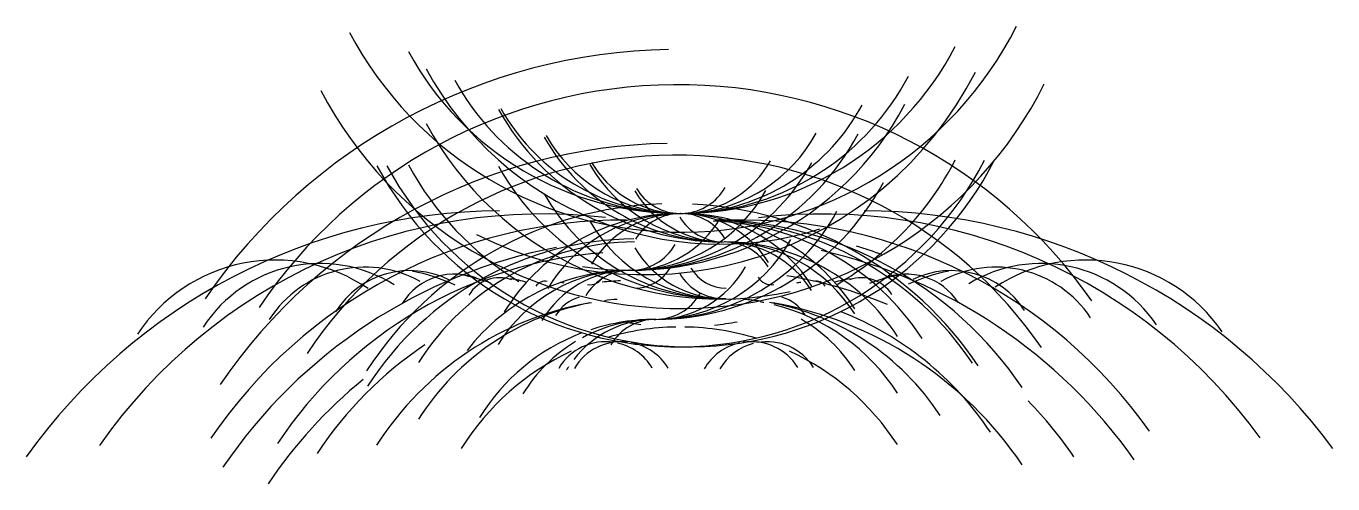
# Model space of a CAD drawing. Extents: x -1.32 to 1.32, y -0.26 to 0.66.
import ezdxf

# ---------------------------------------------------------------- set-up
doc = ezdxf.new("R2010")
doc.units = 0

msp = doc.modelspace()

# ---------------------------------------------------------------- linework, layer by layer
at = {"layer": 'drawinglayer'}
for centre, radius, start, end in [((0.006, 1.0065), 0.7575, 207.8914, 333.1713), ((-0.0001, -0.5404), 1.1581, 90.974, 145.5358), ((0.0042, 0.911), 0.6242, 208.4643, 332.5983), ((0.0847, 0.8996), 0.6746, 208.407, 287.3156), ((0.0042, 0.8068), 0.5201, 208.8654, 264.7995), ((-0.0682, 0.9125), 0.749, 243.071, 332.9728), ((0.0042, 0.8068), 0.5201, 275.2139, 332.1574), ((-0.0015, -0.4714), 1.018, 34.8815, 146.0489), ((0.0048, 0.9149), 0.8197, 207.6049, 333.4363), ((-0.0964, 0.7966), 0.6242, 261.0619, 332.3749), ((0.0042, 0.7026), 0.4159, 275.1566, 331.72), ((0.0914, 0.7496), 0.5201, 209.0946, 269.4015), ((0.0042, 0.7026), 0.4159, 209.3238, 264.8452), ((0.0847, 0.789), 0.6746, 208.407, 282.0445), ((0.0042, 0.5984), 0.3117, 275.0993, 331.2863), ((-0.0039, -0.6864), 1.1147, 90.974, 145.6858), ((0.0914, 0.6454), 0.4159, 209.4957, 269.4068), ((0.0042, 0.5984), 0.3117, 209.7248, 264.89), ((-0.0964, 0.6924), 0.5201, 270.5157, 331.9316), ((-0.0044, -0.4883), 0.8928, 34.4231, 146.5089), ((0.0016, 0.7096), 0.6917, 208.1779, 332.8798), ((0.0218, 0.7096), 0.6917, 208.1779, 332.9238), ((0.0042, 0.6822), 0.6242, 208.4643, 238.4931), ((0.0914, 0.6353), 0.5201, 209.0946, 270.4458), ((0.0914, 0.5413), 0.3117, 209.954, 269.4119), ((0.0042, 0.4943), 0.2075, 210.1832, 264.9341), ((-0.0964, 0.5883), 0.4159, 270.5157, 331.492), ((0.0042, 0.4943), 0.2075, 275.0993, 330.8561), ((0.0042, 0.6822), 0.6242, 300.4241, 332.5983), ((-0.0461, 0.5934), 0.5201, 269.7135, 332.045), ((0.0914, 0.5311), 0.4159, 209.4957, 270.4419), ((-0.0964, 0.4841), 0.3117, 270.5157, 331.056), ((0.0914, 0.4371), 0.2075, 210.3551, 269.417), ((0.0042, 0.3901), 0.1033, 210.5843, 264.9775), ((0.0042, 0.3901), 0.1033, 275.042, 330.4295), ((-0.3526, -0.8901), 1.1825, 90.4011, 144.5382), ((-0.0088, -0.4321), 0.7388, 91.8908, 147.0801), ((-0.0461, 0.4892), 0.4159, 269.7135, 331.6065), ((-0.0088, -0.4321), 0.7388, 33.8501, 87.1318), ((0.3693, -0.8902), 1.1825, 36.4857, 89.749), ((-0.2726, -0.8054), 1.0914, 83.411, 145.0854), ((-0.1126, -0.7303), 1.0038, 89.5989, 145.8225), ((0.0042, -0.1308), 0.4176, 94.8701, 148.3498), ((0.0042, -0.0267), 0.3134, 94.9274, 148.7587), ((0.0914, 0.4269), 0.3117, 209.954, 270.438), ((0.0042, 0.0775), 0.2092, 94.9274, 149.171), ((-0.0964, 0.3799), 0.2075, 270.5157, 330.6236), ((0.0042, 0.1817), 0.1051, 94.9847, 149.5869), ((0.0914, 0.3329), 0.1033, 210.8135, 269.422), ((0.0042, 0.2859), 0.000867, 95.042, 150.0064), ((0.0042, 0.2859), 0.000867, 30.9853, 85.0201), ((0.0042, 0.1817), 0.1051, 31.4437, 85.062), ((0.0042, 0.0775), 0.2092, 31.8448, 85.1031), ((0.0042, -0.0267), 0.3134, 32.2459, 85.1436), ((0.0042, -0.1308), 0.4176, 32.6469, 85.1835), ((0.0546, -0.2504), 0.5218, 33.1626, 88.3259), ((0.0546, -0.3737), 0.6468, 33.6782, 88.3421), ((0.0546, -0.4971), 0.7718, 34.1366, 88.358), ((0.1293, -0.7304), 1.0038, 35.1679, 91.4824), ((0.2893, -0.8055), 1.0914, 35.9128, 96.7431), ((-0.0459, -0.8176), 1.0552, 100.9435, 145.7998), ((-0.0829, -0.4111), 0.6468, 90.6303, 147.2488), ((-0.0829, -0.2922), 0.5218, 90.6303, 147.732), ((-0.0964, 0.2757), 0.1033, 270.573, 330.1949), ((0.0914, 0.3227), 0.2075, 210.3551, 270.4342), ((-0.0461, 0.385), 0.3117, 269.7708, 331.1716), ((0.0914, 0.2287), 0.000867, 31.2145, 89.4269), ((0.0914, 0.1245), 0.1051, 31.6156, 89.4317), ((0.0914, 0.0203), 0.2092, 32.074, 89.4365), ((0.0914, -0.0838), 0.3134, 32.475, 89.4411), ((0.0914, -0.188), 0.4176, 32.8761, 89.4457), ((0.0566, -0.8176), 1.0552, 35.1679, 77.3381), ((0.0147, -0.8831), 1.1567, 70.0038, 72.6744), ((-0.8133, -0.1401), 0.3331, 55.7944, 146.6087), ((-0.7227, -0.0951), 0.281, 57.9144, 147.0621), ((-0.0864, -0.6574), 0.8675, 94.3545, 146.3997), ((0.7312, -0.0951), 0.281, 34.022, 121.2399), ((0.8218, -0.1401), 0.3331, 34.4804, 123.3513), ((-0.6322, -0.0501), 0.2288, 60.951, 147.5118), ((-0.5416, -0.0051), 0.1767, 63.1283, 147.9579), ((-0.4511, 0.0399), 0.1246, 66.3368, 148.4003), ((-0.5992, -0.1663), 0.3424, 64.2169, 79.5376), ((-0.4922, -0.1443), 0.312, 68.4568, 79.9892), ((-0.0964, -0.2452), 0.4176, 90.573, 142.1829), ((-0.0964, -0.141), 0.3134, 90.573, 148.5164), ((-0.0964, -0.0369), 0.2092, 90.573, 148.9305), ((-0.0964, 0.0673), 0.1051, 90.573, 149.3483), ((-0.1794, 0.1749), 0.0318, 262.1505, 329.7055), ((-0.0964, 0.1715), 0.000867, 90.573, 149.7698), ((-0.0889, 0.2199), 0.0839, 270.573, 330.1332), ((-0.0461, 0.2808), 0.2075, 269.7708, 330.7403), ((0.0914, 0.2185), 0.1033, 210.8135, 270.4305), ((0.0973, 0.2199), 0.0839, 210.8708, 269.4508), ((0.1879, 0.1749), 0.0318, 211.3291, 277.8896), ((0.0832, -0.6957), 0.8675, 67.0244, 81.0163), ((0.5007, -0.1443), 0.312, 100.0841, 111.6364), ((0.4595, 0.0399), 0.1246, 32.6469, 112.7544), ((0.6077, -0.1663), 0.3424, 100.5424, 114.9013), ((0.5501, -0.0051), 0.1767, 33.1053, 115.9494), ((0.6407, -0.0501), 0.2288, 33.5637, 119.0953), ((-0.3605, 0.0849), 0.0725, 70.5194, 148.839), ((-0.3852, -0.1223), 0.2816, 73.6707, 80.4442), ((-0.27, 0.1299), 0.0203, 75.7906, 149.2741), ((-0.2782, -0.1003), 0.2513, 78.9992, 80.9027), ((-0.0829, -0.62), 0.7718, 92.521, 95.2824), ((0.2866, -0.1003), 0.2513, 99.1673, 101.088), ((0.2784, 0.1299), 0.0203, 31.7875, 104.2372), ((0.3936, -0.1223), 0.2816, 99.6257, 106.3927), ((0.369, 0.0849), 0.0725, 32.1886, 109.5115), ((-0.0645, -0.5298), 0.6468, 100.1986, 147.2943), ((-0.0829, -0.4066), 0.5218, 100.1986, 147.732), ((-0.1758, 0.0382), 0.0837, 107.1314, 149.2444), ((-0.0829, -0.4066), 0.5218, 94.4691, 97.3059), ((-0.0461, 0.1766), 0.1033, 269.7708, 330.3126), ((0.0914, -0.4066), 0.5218, 81.8067, 85.6121), ((0.0914, -0.3024), 0.4176, 78.8273, 79.7666), ((0.0914, -0.4066), 0.5218, 33.2772, 79.8497), ((0.0546, -0.653), 0.7718, 34.1366, 79.884), ((0.1843, 0.0382), 0.0837, 31.7875, 72.9374), ((0.0914, -0.3024), 0.4176, 32.8761, 75.8895), ((0.0914, -0.5133), 0.6468, 33.7355, 68.5043), ((-0.0461, -0.1359), 0.2092, 89.8281, 142.0966), ((-0.0461, -0.2401), 0.3134, 89.8281, 118.1202), ((-0.0461, -0.3443), 0.4176, 89.8281, 108.1867), ((0.0042, -0.4638), 0.5218, 91.0313, 106.3336), ((-0.0461, -0.0317), 0.1051, 89.7708, 149.468), ((0.0042, 0.6822), 0.6242, 259.4576, 262.6465), ((-0.0461, 0.0725), 0.000867, 89.7708, 149.8885), ((0.0042, -0.4638), 0.5218, 72.754, 89.0598), ((0.0042, 0.6822), 0.6242, 276.3025, 280.5534), ((0.0914, -0.1982), 0.3134, 32.475, 60.0998), ((-0.0461, -0.3443), 0.4176, 111.1421, 148.2283), ((-0.0461, -0.2401), 0.3134, 121.0543, 148.6379), ((-0.147, -0.0818), 0.1101, 81.4056, 149.2068), ((-0.1152, -0.0818), 0.1101, 83.5256, 149.2829), ((-0.1152, -0.0818), 0.1101, 31.1572, 79.5639), ((0.1472, -0.0818), 0.1101, 31.7875, 98.6027), ((0.1789, -0.0818), 0.1101, 31.9021, 100.7254), ((-0.0829, -0.62), 0.7718, 123.7472, 146.7708), ((0.0042, -0.4638), 0.5218, 115.0383, 147.9447), ((-0.147, -0.0818), 0.1101, 31.0999, 77.4418), ((0.1472, -0.0818), 0.1101, 102.5478, 149.8998), ((0.1789, -0.0818), 0.1101, 104.6677, 149.9729), ((0.0042, -0.4638), 0.5218, 33.048, 65.0461), ((-0.0461, -0.1359), 0.2092, 147.0666, 149.0512), ((-0.0303, -0.7922), 0.9595, 129.133, 146.195), ((0.0832, -0.6957), 0.8675, 34.5377, 44.178)]:
    msp.add_arc(centre, radius, start, end, dxfattribs=at)

doc.saveas('drawing.dxf')
